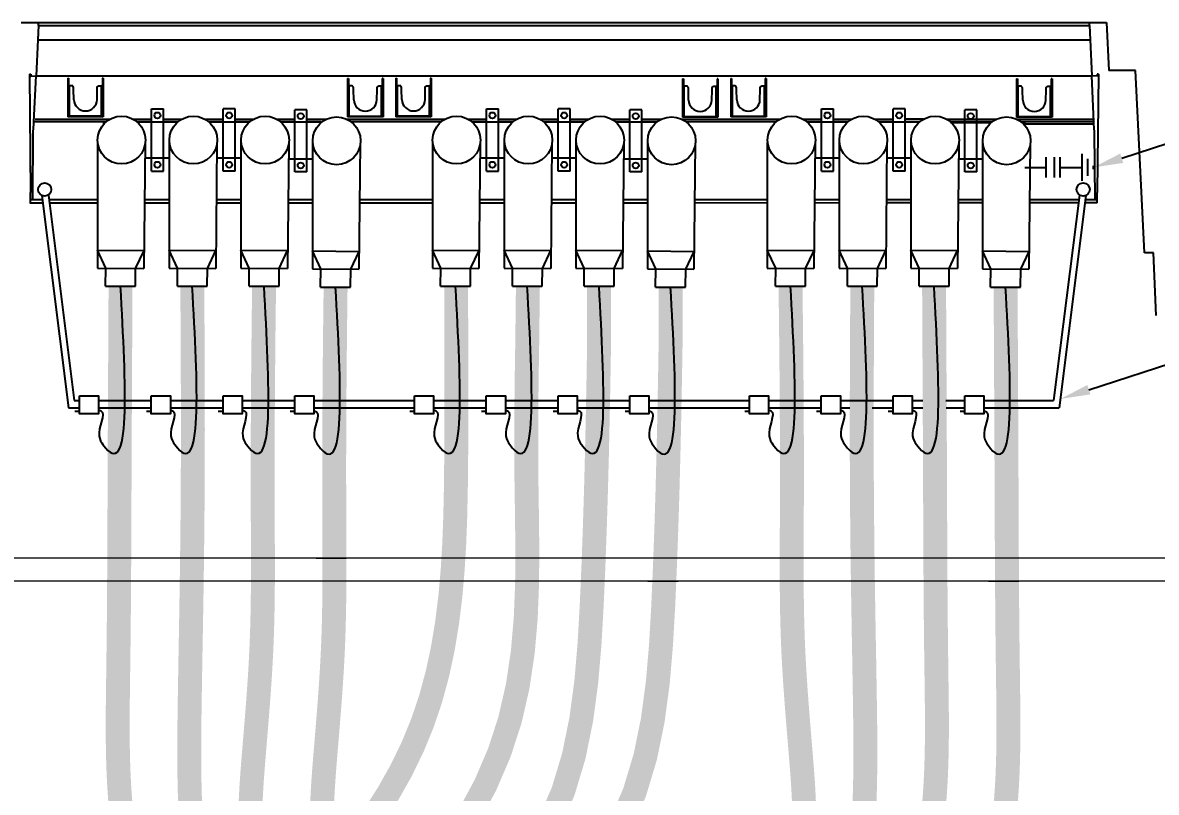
# Model space of a CAD drawing. Header units: feet. Extents: x -208 to 2089, y -974 to 342.
# Drawn here: x 1555.8 to 1650.6, y -535.2 to -470.8 of the extents above; entities that cross this region are included whole.
import ezdxf
from ezdxf import colors
from ezdxf.entities.mleader import LeaderData, LeaderLine
from ezdxf.math import Vec2, Vec3

# ---------------------------------------------------------------- set-up
doc = ezdxf.new("R2010")
doc.units = ezdxf.units.FT
doc.header["$MEASUREMENT"] = 0
for name, color, linetype in [('CABLE', 2, 'Continuous'), ('E-HVMV-EQUP', 91, 'Continuous'), ('EQUIPMENT', 6, 'Continuous'), ('TEXT', 1, 'Continuous')]:
    doc.layers.add(name, color=color, linetype=linetype)
doc.layers.add('CONDUIT', color=6, linetype='Continuous', lineweight=18)
doc.styles.add('NEI-A', font='arial.ttf', dxfattribs={"height": 0.1})

msp = doc.modelspace()

# ---------------------------------------------------------------- linework, layer by layer
at = {"layer": 'CABLE', "const_width": 2}
for points in [[(1563.97145, -492.8756), (1563.96516, -494.04308), (1563.95964, -495.07147), (1563.9548, -495.97694), (1563.95055, -496.77567), (1563.9468, -497.48384), (1563.94346, -498.11762), (1563.94045, -498.69319), (1563.93768, -499.22671), (1563.93507, -499.73221), (1563.93259, -500.21509), (1563.93023, -500.67858), (1563.92796, -501.12591), (1563.92578, -501.56034), (1563.92367, -501.98508), (1563.9216, -502.40339), (1563.91957, -502.8185), (1563.91757, -503.2331), (1563.91558, -503.64775), (1563.91361, -504.06243), (1563.91166, -504.47716), (1563.90973, -504.89193), (1563.90782, -505.30674), (1563.90594, -505.72161), (1563.90408, -506.13652), (1563.90224, -506.55148), (1563.90043, -506.96649), (1563.89864, -507.38155), (1563.89687, -507.79666), (1563.89512, -508.21182), (1563.8934, -508.62703), (1563.89169, -509.04229), (1563.89001, -509.4576), (1563.88834, -509.87296), (1563.88669, -510.28836), (1563.88504, -510.7038), (1563.88339, -511.11927), (1563.88174, -511.53476), (1563.88007, -511.95027), (1563.87839, -512.36579), (1563.87667, -512.78131), (1563.87493, -513.19683), (1563.87314, -513.61234), (1563.87131, -514.02783), (1563.86942, -514.44329), (1563.86747, -514.85871), (1563.86544, -515.27409), (1563.86334, -515.68942), (1563.86115, -516.10468), (1563.85886, -516.51987), (1563.85646, -516.93499), (1563.85396, -517.35001), (1563.85133, -517.76495), (1563.84858, -518.17978), (1563.84569, -518.59449), (1563.84266, -519.00909), (1563.83947, -519.42356), (1563.83613, -519.83789), (1563.83262, -520.25207), (1563.82893, -520.6661), (1563.82506, -521.07997), (1563.821, -521.49367), (1563.81674, -521.90719), (1563.81227, -522.32052), (1563.80759, -522.73365), (1563.80269, -523.14659), (1563.79761, -523.55933), (1563.79237, -523.97188), (1563.78702, -524.38425), (1563.78158, -524.79644), (1563.77609, -525.20848), (1563.77059, -525.62035), (1563.76511, -526.03208), (1563.75969, -526.44367), (1563.75446, -526.85516), (1563.74954, -527.2666), (1563.74506, -527.67802), (1563.74115, -528.08948), (1563.73793, -528.50101), (1563.73553, -528.91266), (1563.73409, -529.32447), (1563.73372, -529.73648), (1563.73458, -530.14875), (1563.73679, -530.56132), (1563.74051, -530.97424), (1563.74587, -531.38755), (1563.75301, -531.80131), (1563.76207, -532.21557), (1563.77319, -532.63036), (1563.78652, -533.04574), (1563.8022, -533.46174), (1563.82038, -533.87838), (1563.84121, -534.29571), (1563.86484, -534.71374), (1563.89141, -535.1325), (1563.92108, -535.55203), (1563.954, -535.97235), (1563.99032, -536.39346)], [(1569.97145, -492.8756), (1569.99344, -496.47008), (1570.00812, -499.62988), (1570.01626, -502.40561), (1570.01862, -504.84788), (1570.01597, -507.00726), (1570.00907, -508.93436), (1569.99868, -510.67978), (1569.98557, -512.2941), (1569.97044, -513.81961), (1569.95377, -515.26521), (1569.93597, -516.63152), (1569.91745, -517.91912), (1569.89862, -519.12862), (1569.8799, -520.26061), (1569.8617, -521.31569), (1569.84442, -522.29446), (1569.8284, -523.19905), (1569.81363, -524.03777), (1569.8, -524.8205), (1569.78742, -525.55707), (1569.77578, -526.25735), (1569.76499, -526.93119), (1569.75494, -527.58844), (1569.74555, -528.23897), (1569.73678, -528.89096), (1569.72899, -529.54588), (1569.72257, -530.20356), (1569.71795, -530.86379), (1569.71555, -531.5264), (1569.71578, -532.1912), (1569.71905, -532.85799), (1569.72579, -533.52658), (1569.73633, -534.19587), (1569.75064, -534.86105), (1569.76865, -535.5164), (1569.79024, -536.15619), (1569.81531, -536.7747)], [(1575.97145, -492.8756), (1575.92688, -496.53613), (1575.89473, -499.7405), (1575.87318, -502.53108), (1575.86042, -504.95022), (1575.85464, -507.04026), (1575.85402, -508.84357), (1575.85674, -510.40248), (1575.86099, -511.75936), (1575.86522, -512.95288), (1575.8689, -514.00695), (1575.87177, -514.94183), (1575.87359, -515.77776), (1575.87408, -516.53498), (1575.87299, -517.23374), (1575.87007, -517.89428), (1575.86505, -518.53684), (1575.85768, -519.17835), (1575.8477, -519.8224), (1575.83486, -520.46928), (1575.81891, -521.11926), (1575.79959, -521.77262), (1575.77665, -522.42965), (1575.74985, -523.09062), (1575.71891, -523.75581), (1575.68371, -524.42542), (1575.64449, -525.09933), (1575.60163, -525.77735), (1575.5555, -526.4593), (1575.50646, -527.14497), (1575.45488, -527.83418), (1575.40112, -528.52673), (1575.34556, -529.22243), (1575.28867, -529.92011), (1575.23137, -530.61467), (1575.17466, -531.30006), (1575.11959, -531.97021), (1575.06716, -532.61905), (1575.01841, -533.24053), (1574.97434, -533.82856), (1574.93599, -534.37709), (1574.90414, -534.88196), (1574.87867, -535.34668), (1574.85922, -535.77668), (1574.84542, -536.17736), (1574.83692, -536.55415)], [(1581.94972, -492.93594), (1581.90515, -496.59646), (1581.87299, -499.80084), (1581.85145, -502.59142), (1581.83869, -505.01055), (1581.83291, -507.10059), (1581.83229, -508.9039), (1581.83501, -510.46282), (1581.83926, -511.8197), (1581.84349, -513.01321), (1581.84717, -514.06729), (1581.85004, -515.00217), (1581.85186, -515.8381), (1581.85235, -516.59532), (1581.85126, -517.29408), (1581.84834, -517.95461), (1581.84332, -518.59718), (1581.83595, -519.23868), (1581.82597, -519.88273), (1581.81313, -520.52961), (1581.79718, -521.17959), (1581.77786, -521.83296), (1581.75492, -522.48998), (1581.72812, -523.15095), (1581.69718, -523.81614), (1581.66198, -524.48575), (1581.62276, -525.15966), (1581.5799, -525.83769), (1581.53377, -526.51963), (1581.48473, -527.20531), (1581.43315, -527.89452), (1581.37939, -528.58707), (1581.32383, -529.28276), (1581.26694, -529.98044), (1581.20963, -530.67501), (1581.15293, -531.3604), (1581.09786, -532.03055), (1581.04543, -532.67939), (1580.99668, -533.30086), (1580.95261, -533.88889), (1580.91426, -534.43742), (1580.88241, -534.94229), (1580.85694, -535.40702), (1580.83749, -535.83701), (1580.82369, -536.23769)], [(1592.02512, -492.8756), (1592.03491, -496.81583), (1592.04307, -498.98976), (1592.04796, -501.16689), (1592.04795, -503.34882), (1592.04141, -505.53717), (1592.0267, -507.73352), (1592.00072, -509.93858), (1591.95286, -512.14852), (1591.87012, -514.35804), (1591.73949, -516.56184), (1591.548, -518.75463), (1591.28263, -520.93112), (1590.93039, -523.08602), (1590.47829, -525.21403), (1589.91332, -527.30987), (1589.2225, -529.36823), (1588.39696, -531.38401), (1587.44162, -533.35271), (1586.36424, -535.26999), (1585.17261, -537.13146)], [(1598.02512, -492.8756), (1597.97185, -497.50911), (1597.92575, -500.37711), (1597.89401, -503.24988), (1597.88379, -506.12982), (1597.90227, -509.01932), (1597.94555, -511.91847), (1597.97803, -514.82087), (1597.95845, -517.71892), (1597.84558, -520.60506), (1597.59817, -523.47169), (1597.17496, -526.31124), (1596.5347, -529.11612), (1595.63793, -531.87829), (1594.47648, -534.5814), (1593.06904, -537.20203)], [(1603.97563, -492.8756), (1603.97563, -497.70566), (1603.92294, -500.77235), (1603.86386, -503.84812), (1603.79519, -506.9375), (1603.71374, -510.04503), (1603.61631, -513.17525), (1603.4997, -516.33269), (1603.36066, -519.52184), (1603.18091, -522.73545), (1602.90845, -525.93986), (1602.48668, -529.09784), (1601.859, -532.17212), (1600.9688, -535.12547), (1599.75947, -537.92064)], [(1609.95389, -492.93594), (1609.95389, -497.76599), (1609.90121, -500.83269), (1609.84213, -503.90845), (1609.77346, -506.99783), (1609.69201, -510.10536), (1609.59458, -513.23558), (1609.47797, -516.39302), (1609.33893, -519.58218), (1609.15918, -522.79578), (1608.88672, -526.0002), (1608.46495, -529.15817), (1607.83727, -532.23246), (1606.94707, -535.18581), (1605.73774, -537.98097)], [(1619.9798, -492.8756), (1620.02437, -496.53613), (1620.05652, -499.7405), (1620.07807, -502.53108), (1620.09083, -504.95022), (1620.09661, -507.04026), (1620.09723, -508.84357), (1620.09451, -510.40248), (1620.09026, -511.75936), (1620.08603, -512.95288), (1620.08235, -514.00695), (1620.07948, -514.94183), (1620.07766, -515.77776), (1620.07717, -516.53498), (1620.07826, -517.23374), (1620.08118, -517.89428), (1620.0862, -518.53684), (1620.09357, -519.17835), (1620.10355, -519.8224), (1620.11639, -520.46928), (1620.13234, -521.11926), (1620.15166, -521.77262), (1620.1746, -522.42965), (1620.2014, -523.09062), (1620.23234, -523.75581), (1620.26754, -524.42542), (1620.30676, -525.09933), (1620.34962, -525.77735), (1620.39575, -526.4593), (1620.44479, -527.14497), (1620.49637, -527.83418), (1620.55013, -528.52673), (1620.60569, -529.22243), (1620.66258, -529.92011), (1620.71988, -530.61467), (1620.77659, -531.30006), (1620.83166, -531.97021), (1620.88409, -532.61905), (1620.93284, -533.24053), (1620.97691, -533.82856), (1621.01526, -534.37709), (1621.04711, -534.88196), (1621.07258, -535.34668), (1621.09203, -535.77668), (1621.10583, -536.17736), (1621.11433, -536.55415)], [(1625.9798, -492.8756), (1625.95781, -496.47008), (1625.94313, -499.62988), (1625.93499, -502.40561), (1625.93263, -504.84788), (1625.93528, -507.00726), (1625.94218, -508.93436), (1625.95257, -510.67978), (1625.96568, -512.2941), (1625.98081, -513.81961), (1625.99748, -515.26521), (1626.01528, -516.63152), (1626.0338, -517.91912), (1626.05263, -519.12862), (1626.07135, -520.26061), (1626.08955, -521.31569), (1626.10683, -522.29446), (1626.12285, -523.19905), (1626.13762, -524.03777), (1626.15125, -524.8205), (1626.16383, -525.55707), (1626.17547, -526.25735), (1626.18626, -526.93119), (1626.19631, -527.58844), (1626.2057, -528.23897), (1626.21447, -528.89096), (1626.22226, -529.54588), (1626.22868, -530.20356), (1626.2333, -530.86379), (1626.2357, -531.5264), (1626.23547, -532.1912), (1626.2322, -532.85799), (1626.22546, -533.52658), (1626.21492, -534.19587), (1626.20061, -534.86105), (1626.1826, -535.5164), (1626.16101, -536.15619), (1626.13594, -536.7747)], [(1631.9798, -492.8756), (1631.98609, -494.04308), (1631.99161, -495.07147), (1631.99645, -495.97694), (1632.0007, -496.77567), (1632.00445, -497.48384), (1632.00779, -498.11762), (1632.0108, -498.69319), (1632.01357, -499.22671), (1632.01618, -499.73221), (1632.01866, -500.21509), (1632.02102, -500.67858), (1632.02329, -501.12591), (1632.02547, -501.56034), (1632.02758, -501.98508), (1632.02965, -502.40339), (1632.03168, -502.8185), (1632.03368, -503.2331), (1632.03567, -503.64775), (1632.03764, -504.06243), (1632.03959, -504.47716), (1632.04152, -504.89193), (1632.04343, -505.30674), (1632.04531, -505.72161), (1632.04717, -506.13652), (1632.04901, -506.55148), (1632.05082, -506.96649), (1632.05261, -507.38155), (1632.05438, -507.79666), (1632.05613, -508.21182), (1632.05785, -508.62703), (1632.05956, -509.04229), (1632.06124, -509.4576), (1632.06291, -509.87296), (1632.06456, -510.28836), (1632.06621, -510.7038), (1632.06786, -511.11927), (1632.06951, -511.53476), (1632.07118, -511.95027), (1632.07286, -512.36579), (1632.07458, -512.78131), (1632.07632, -513.19683), (1632.07811, -513.61234), (1632.07994, -514.02783), (1632.08183, -514.44329), (1632.08378, -514.85871), (1632.08581, -515.27409), (1632.08791, -515.68942), (1632.0901, -516.10468), (1632.09239, -516.51987), (1632.09479, -516.93499), (1632.09729, -517.35001), (1632.09992, -517.76495), (1632.10267, -518.17978), (1632.10556, -518.59449), (1632.10859, -519.00909), (1632.11178, -519.42356), (1632.11512, -519.83789), (1632.11863, -520.25207), (1632.12232, -520.6661), (1632.12619, -521.07997), (1632.13025, -521.49367), (1632.13451, -521.90719), (1632.13898, -522.32052), (1632.14366, -522.73365), (1632.14856, -523.14659), (1632.15364, -523.55933), (1632.15888, -523.97188), (1632.16423, -524.38425), (1632.16967, -524.79644), (1632.17516, -525.20848), (1632.18066, -525.62035), (1632.18614, -526.03208), (1632.19156, -526.44367), (1632.19679, -526.85516), (1632.20171, -527.2666), (1632.20619, -527.67802), (1632.2101, -528.08948), (1632.21332, -528.50101), (1632.21572, -528.91266), (1632.21716, -529.32447), (1632.21753, -529.73648), (1632.21667, -530.14875), (1632.21446, -530.56132), (1632.21074, -530.97424), (1632.20538, -531.38755), (1632.19825, -531.80131), (1632.18918, -532.21557), (1632.17806, -532.63036), (1632.16473, -533.04574), (1632.14905, -533.46174), (1632.13087, -533.87838), (1632.11004, -534.29571), (1632.08641, -534.71374), (1632.05984, -535.1325), (1632.03017, -535.55203), (1631.99725, -535.97235), (1631.96093, -536.39346)], [(1637.95807, -492.93594), (1637.96436, -494.10341), (1637.96988, -495.1318), (1637.97472, -496.03727), (1637.97897, -496.83601), (1637.98272, -497.54418), (1637.98605, -498.17796), (1637.98906, -498.75352), (1637.99184, -499.28704), (1637.99445, -499.79255), (1637.99693, -500.27542), (1637.99929, -500.73891), (1638.00156, -501.18625), (1638.00374, -501.62067), (1638.00585, -502.04542), (1638.00792, -502.46372), (1638.00995, -502.87883), (1638.01195, -503.29344), (1638.01394, -503.70808), (1638.01591, -504.12277), (1638.01786, -504.53749), (1638.01979, -504.95226), (1638.0217, -505.36708), (1638.02358, -505.78194), (1638.02544, -506.19685), (1638.02728, -506.61181), (1638.02909, -507.02682), (1638.03088, -507.44188), (1638.03265, -507.85699), (1638.0344, -508.27215), (1638.03612, -508.68736), (1638.03783, -509.10262), (1638.03951, -509.51793), (1638.04118, -509.93329), (1638.04283, -510.34869), (1638.04448, -510.76413), (1638.04613, -511.1796), (1638.04778, -511.59509), (1638.04945, -512.0106), (1638.05113, -512.42612), (1638.05285, -512.84164), (1638.05459, -513.25716), (1638.05638, -513.67267), (1638.05821, -514.08816), (1638.0601, -514.50362), (1638.06205, -514.91904), (1638.06408, -515.33442), (1638.06618, -515.74975), (1638.06837, -516.16501), (1638.07066, -516.58021), (1638.07306, -516.99532), (1638.07556, -517.41035), (1638.07819, -517.82528), (1638.08094, -518.24011), (1638.08383, -518.65483), (1638.08686, -519.06942), (1638.09005, -519.48389), (1638.09339, -519.89822), (1638.0969, -520.3124), (1638.10059, -520.72643), (1638.10446, -521.1403), (1638.10852, -521.554), (1638.11278, -521.96752), (1638.11725, -522.38085), (1638.12193, -522.79399), (1638.12683, -523.20692), (1638.13191, -523.61966), (1638.13715, -524.03221), (1638.1425, -524.44458), (1638.14794, -524.85678), (1638.15343, -525.26881), (1638.15893, -525.68069), (1638.16441, -526.09241), (1638.16983, -526.504), (1638.17506, -526.91549), (1638.17998, -527.32693), (1638.18446, -527.73835), (1638.18837, -528.14981), (1638.19159, -528.56134), (1638.19399, -528.97299), (1638.19543, -529.3848), (1638.1958, -529.79682), (1638.19494, -530.20909), (1638.19273, -530.62165), (1638.18901, -531.03457), (1638.18365, -531.44789), (1638.17651, -531.86165), (1638.16745, -532.2759), (1638.15633, -532.69069), (1638.143, -533.10607), (1638.12732, -533.52207), (1638.10914, -533.93872), (1638.08831, -534.35604), (1638.06468, -534.77407), (1638.03811, -535.19283), (1638.00844, -535.61236), (1637.97552, -536.03269), (1637.9392, -536.4538)]]:
    msp.add_lwpolyline(points, dxfattribs=at)
at = {"layer": 'CONDUIT'}
msp.add_lwpolyline([(1548.72991, -515.58963), (1653.30236, -515.58963), (1653.30236, -517.52662), (1548.72991, -517.52662)], close=True, dxfattribs=at)
for points in [[(1580.31577, -515.607), (1582.8463, -515.607)], [(1608.29151, -515.58823), (1610.82204, -515.58823)], [(1636.53545, -515.59709), (1639.06598, -515.59709)], [(1580.37529, -517.52079), (1582.90583, -517.52079)], [(1608.05577, -517.53249), (1610.5863, -517.53249)], [(1636.52505, -517.52975), (1639.05559, -517.52975)]]:
    msp.add_lwpolyline(points, dxfattribs=at)
at = {"layer": 'E-HVMV-EQUP'}
for p, q in [((1641.31577, -482.08093), (1641.31577, -483.78298)), ((1642.02623, -482.08093), (1642.02623, -483.78298)), ((1642.49987, -482.08093), (1642.49987, -483.78298)), ((1644.34318, -481.79522), (1644.34318, -484.0687)), ((1644.81682, -482.22149), (1644.81682, -483.64242)), ((1639.57657, -482.93196), (1641.31577, -482.93196)), ((1642.49987, -482.93196), (1644.34318, -482.93196)), ((1645.29046, -482.78986), (1645.29046, -483.07405))]:
    msp.add_line(p, q, dxfattribs=at)
at = {"layer": 'EQUIPMENT'}
for p, q in [((1555.67663, -470.82904), (1646.39612, -470.82904)), ((1557.09992, -471.06229), (1557.09992, -470.82904)), ((1644.97283, -471.06229), (1644.97283, -470.82904)), ((1646.39612, -470.82904), (1646.58289, -474.84242)), ((1557.09992, -471.06229), (1557.05316, -472.27585)), ((1557.09992, -471.06257), (1644.97284, -471.06257)), ((1644.97283, -471.06229), (1645.01959, -472.27585)), ((1557.05316, -472.27585), (1556.91344, -475.28596)), ((1557.05336, -472.27152), (1645.01964, -472.27697)), ((1645.01959, -472.27585), (1645.15931, -475.28596)), ((1556.35314, -475.12271), (1556.44666, -485.03955)), ((1556.35314, -475.12271), (1556.4699, -475.12271)), ((1556.4699, -475.12271), (1556.4699, -475.3092)), ((1556.4699, -475.3092), (1556.91344, -475.28596)), ((1556.72667, -479.11286), (1556.91344, -475.28596)), ((1556.91344, -475.28596), (1645.15931, -475.28596)), ((1559.55766, -475.47259), (1559.55738, -478.6927)), ((1559.55766, -475.47259), (1559.62766, -475.47231)), ((1559.62766, -475.47231), (1559.62766, -476.03233)), ((1562.45044, -475.47231), (1562.45044, -476.03233)), ((1562.52044, -475.47259), (1562.45044, -475.47231)), ((1562.52044, -475.47259), (1562.52044, -478.6927)), ((1582.95156, -475.49444), (1582.95129, -478.71456)), ((1582.95156, -475.49444), (1583.02157, -475.49416)), ((1583.02157, -475.49416), (1583.02157, -476.05418)), ((1585.84435, -475.49416), (1585.84435, -476.05418)), ((1585.91435, -475.49444), (1585.84435, -475.49416)), ((1585.91435, -475.49444), (1585.91435, -478.71456)), ((1586.97689, -475.4712), (1586.97661, -478.69132)), ((1586.97689, -475.4712), (1587.04689, -475.47092)), ((1587.04689, -475.47092), (1587.04689, -476.03094)), ((1589.86967, -475.47092), (1589.86967, -476.03094)), ((1589.93967, -475.4712), (1589.86967, -475.47092)), ((1589.93967, -475.4712), (1589.93967, -478.69132)), ((1610.95078, -475.51887), (1610.95051, -478.73899)), ((1610.95078, -475.51887), (1611.02078, -475.51859)), ((1611.02078, -475.51859), (1611.02078, -476.07861)), ((1613.84356, -475.51859), (1613.84356, -476.07861)), ((1613.91357, -475.51887), (1613.84356, -475.51859)), ((1613.91357, -475.51887), (1613.91357, -478.73899)), ((1614.9761, -475.49563), (1614.97583, -478.71575)), ((1614.9761, -475.49563), (1615.0461, -475.49535)), ((1615.0461, -475.49535), (1615.0461, -476.05537)), ((1617.86889, -475.49535), (1617.86889, -476.05537)), ((1617.93889, -475.49563), (1617.86889, -475.49535)), ((1617.93889, -475.49563), (1617.93889, -478.71575)), ((1638.87708, -475.51986), (1638.87681, -478.73997)), ((1638.87708, -475.51986), (1638.94708, -475.51958)), ((1638.94708, -475.51958), (1638.94708, -476.0796)), ((1641.76986, -475.51958), (1641.76986, -476.0796)), ((1641.83987, -475.51986), (1641.76986, -475.51958)), ((1641.83987, -475.51986), (1641.83987, -478.73997)), ((1645.34608, -479.11286), (1645.15931, -475.28596)), ((1645.60285, -475.3092), (1645.15931, -475.28596)), ((1645.71961, -475.12271), (1645.60285, -475.12271)), ((1645.60285, -475.12271), (1645.60285, -475.3092)), ((1645.71961, -475.12271), (1645.62609, -485.03955)), ((1648.82297, -474.8427), (1646.58289, -474.84242)), ((1649.56975, -490.07973), (1648.82297, -474.8427)), ((1559.62766, -476.03233), (1559.69738, -476.10233)), ((1559.90739, -476.10233), (1559.69738, -476.10233)), ((1559.69766, -476.12585), (1559.69738, -476.10233)), ((1559.69739, -478.64594), (1559.69766, -476.12585)), ((1559.97739, -476.12557), (1559.90739, -476.10233)), ((1560.02387, -476.17233), (1559.97739, -476.12557)), ((1560.04739, -476.24234), (1560.02387, -476.17233)), ((1560.04739, -476.42882), (1560.04739, -476.24234)), ((1560.07063, -477.26885), (1560.04739, -476.42882)), ((1562.00746, -477.26885), (1562.0307, -476.42882)), ((1562.0307, -476.24234), (1562.05422, -476.17233)), ((1562.0307, -476.42882), (1562.0307, -476.24234)), ((1562.05422, -476.17233), (1562.10071, -476.12557)), ((1562.10071, -476.12557), (1562.17071, -476.10233)), ((1562.17071, -476.10233), (1562.38072, -476.10233)), ((1562.38044, -476.12585), (1562.38072, -476.10233)), ((1562.38044, -478.64594), (1562.38044, -476.12585)), ((1562.45044, -476.03233), (1562.38072, -476.10233)), ((1583.02157, -476.05418), (1583.09129, -476.12418)), ((1583.3013, -476.12418), (1583.09129, -476.12418)), ((1583.09157, -476.1477), (1583.09129, -476.12418)), ((1583.0913, -478.66779), (1583.09157, -476.1477)), ((1583.3713, -476.14742), (1583.3013, -476.12418)), ((1583.41778, -476.19419), (1583.3713, -476.14742)), ((1583.4413, -476.26419), (1583.41778, -476.19419)), ((1583.4413, -476.45067), (1583.4413, -476.26419)), ((1583.46454, -477.2907), (1583.4413, -476.45067)), ((1585.40137, -477.2907), (1585.42461, -476.45067)), ((1585.42461, -476.26419), (1585.44813, -476.19419)), ((1585.42461, -476.45067), (1585.42461, -476.26419)), ((1585.44813, -476.19419), (1585.49461, -476.14742)), ((1585.49461, -476.14742), (1585.56462, -476.12418)), ((1585.56462, -476.12418), (1585.77462, -476.12418)), ((1585.77434, -476.1477), (1585.77462, -476.12418)), ((1585.77434, -478.66779), (1585.77434, -476.1477)), ((1585.84435, -476.05418), (1585.77462, -476.12418)), ((1587.04689, -476.03094), (1587.11661, -476.10094)), ((1587.32662, -476.10094), (1587.11661, -476.10094)), ((1587.11689, -476.12446), (1587.11661, -476.10094)), ((1587.11662, -478.64455), (1587.11689, -476.12446)), ((1587.39662, -476.12418), (1587.32662, -476.10094)), ((1587.4431, -476.17094), (1587.39662, -476.12418)), ((1587.46662, -476.24095), (1587.4431, -476.17094)), ((1587.46662, -476.42743), (1587.46662, -476.24095)), ((1587.48986, -477.26746), (1587.46662, -476.42743)), ((1589.42669, -477.26746), (1589.44993, -476.42743)), ((1589.44993, -476.24095), (1589.47346, -476.17094)), ((1589.44993, -476.42743), (1589.44993, -476.24095)), ((1589.47346, -476.17094), (1589.51994, -476.12418)), ((1589.51994, -476.12418), (1589.58994, -476.10094)), ((1589.58994, -476.10094), (1589.79995, -476.10094)), ((1589.79967, -476.12446), (1589.79995, -476.10094)), ((1589.79967, -478.64455), (1589.79967, -476.12446)), ((1589.86967, -476.03094), (1589.79995, -476.10094)), ((1611.02078, -476.07861), (1611.0905, -476.14861)), ((1611.30051, -476.14861), (1611.0905, -476.14861)), ((1611.09078, -476.17213), (1611.0905, -476.14861)), ((1611.09051, -478.69222), (1611.09078, -476.17213)), ((1611.37051, -476.17185), (1611.30051, -476.14861)), ((1611.417, -476.21862), (1611.37051, -476.17185)), ((1611.44052, -476.28862), (1611.417, -476.21862)), ((1611.44052, -476.4751), (1611.44052, -476.28862)), ((1611.46376, -477.31514), (1611.44052, -476.4751)), ((1613.40059, -477.31514), (1613.42383, -476.4751)), ((1613.42383, -476.28862), (1613.44735, -476.21862)), ((1613.42383, -476.4751), (1613.42383, -476.28862)), ((1613.44735, -476.21862), (1613.49383, -476.17185)), ((1613.49383, -476.17185), (1613.56383, -476.14861)), ((1613.56383, -476.14861), (1613.77384, -476.14861)), ((1613.77356, -476.17213), (1613.77384, -476.14861)), ((1613.77356, -478.69222), (1613.77356, -476.17213)), ((1613.84356, -476.07861), (1613.77384, -476.14861)), ((1615.0461, -476.05537), (1615.11583, -476.12537)), ((1615.32583, -476.12537), (1615.11583, -476.12537)), ((1615.11611, -476.14889), (1615.11583, -476.12537)), ((1615.11584, -478.66898), (1615.11611, -476.14889)), ((1615.39584, -476.14861), (1615.32583, -476.12537)), ((1615.44232, -476.19537), (1615.39584, -476.14861)), ((1615.46584, -476.26538), (1615.44232, -476.19537)), ((1615.46584, -476.45186), (1615.46584, -476.26538)), ((1615.48908, -477.29189), (1615.46584, -476.45186)), ((1617.42591, -477.29189), (1617.44915, -476.45186)), ((1617.44915, -476.26538), (1617.47267, -476.19537)), ((1617.44915, -476.45186), (1617.44915, -476.26538)), ((1617.47267, -476.19537), (1617.51915, -476.14861)), ((1617.51915, -476.14861), (1617.58916, -476.12537)), ((1617.58916, -476.12537), (1617.79916, -476.12537)), ((1617.79888, -476.14889), (1617.79916, -476.12537)), ((1617.79888, -478.66898), (1617.79888, -476.14889)), ((1617.86889, -476.05537), (1617.79916, -476.12537)), ((1638.94708, -476.0796), (1639.01681, -476.1496)), ((1639.22681, -476.1496), (1639.01681, -476.1496)), ((1639.01709, -476.17312), (1639.01681, -476.1496)), ((1639.01681, -478.69321), (1639.01709, -476.17312)), ((1639.29682, -476.17284), (1639.22681, -476.1496)), ((1639.3433, -476.2196), (1639.29682, -476.17284)), ((1639.36682, -476.2896), (1639.3433, -476.2196)), ((1639.36682, -476.47609), (1639.36682, -476.2896)), ((1639.39006, -477.31612), (1639.36682, -476.47609)), ((1641.32689, -477.31612), (1641.35013, -476.47609)), ((1641.35013, -476.2896), (1641.37365, -476.2196)), ((1641.35013, -476.47609), (1641.35013, -476.2896)), ((1641.37365, -476.2196), (1641.42013, -476.17284)), ((1641.42013, -476.17284), (1641.49013, -476.1496)), ((1641.49013, -476.1496), (1641.70014, -476.1496)), ((1641.69986, -476.17312), (1641.70014, -476.1496)), ((1641.69986, -478.69321), (1641.69986, -476.17312)), ((1641.76986, -476.0796), (1641.70014, -476.1496)), ((1566.55544, -483.24603), (1566.55544, -478.04603)), ((1566.55544, -478.04603), (1567.55544, -478.04603)), ((1567.55544, -483.24603), (1567.55544, -478.04603)), ((1573.55544, -478.04603), (1572.55544, -478.04603)), ((1572.55544, -483.24603), (1572.55544, -478.04603)), ((1573.55544, -483.24603), (1573.55544, -478.04603)), ((1579.53371, -478.10636), (1578.53371, -478.10636)), ((1578.53371, -483.30636), (1578.53371, -478.10636)), ((1579.53371, -483.30636), (1579.53371, -478.10636)), ((1594.55962, -483.24603), (1594.55962, -478.04603)), ((1594.55962, -478.04603), (1595.55962, -478.04603)), ((1595.55962, -483.24603), (1595.55962, -478.04603)), ((1601.55962, -478.04603), (1600.55962, -478.04603)), ((1600.55962, -483.24603), (1600.55962, -478.04603)), ((1601.55962, -483.24603), (1601.55962, -478.04603)), ((1607.53789, -478.10636), (1606.53789, -478.10636)), ((1606.53789, -483.30636), (1606.53789, -478.10636)), ((1607.53789, -483.30636), (1607.53789, -478.10636)), ((1622.56379, -483.24603), (1622.56379, -478.04603)), ((1622.56379, -478.04603), (1623.56379, -478.04603)), ((1623.56379, -483.24603), (1623.56379, -478.04603)), ((1629.56379, -478.04603), (1628.56379, -478.04603)), ((1628.56379, -483.24603), (1628.56379, -478.04603)), ((1629.56379, -483.24603), (1629.56379, -478.04603)), ((1635.54206, -478.10636), (1634.54206, -478.10636)), ((1634.54206, -483.30636), (1634.54206, -478.10636)), ((1635.54206, -483.30636), (1635.54206, -478.10636)), ((1556.67991, -479.95261), (1556.72836, -479.32287)), ((1556.72836, -479.32287), (1556.72667, -479.11286)), ((1562.77116, -479.11286), (1556.81991, -479.11286)), ((1556.84315, -478.90285), (1563.07496, -478.90285)), ((1559.69739, -478.64594), (1559.55738, -478.6927)), ((1562.52044, -478.6927), (1559.55738, -478.6927)), ((1562.38044, -478.64594), (1559.69739, -478.64594)), ((1562.38044, -478.64594), (1562.52044, -478.6927)), ((1565.03592, -478.90285), (1566.55544, -478.90285)), ((1566.55544, -479.11286), (1565.33973, -479.11286)), ((1567.55544, -478.90285), (1569.07496, -478.90285)), ((1568.77116, -479.11286), (1567.55544, -479.11286)), ((1571.03592, -478.90285), (1572.55544, -478.90285)), ((1572.55544, -479.11286), (1571.33973, -479.11286)), ((1573.55544, -478.90285), (1575.07496, -478.90285)), ((1574.77116, -479.11286), (1573.55544, -479.11286)), ((1577.01971, -478.90285), (1578.53371, -478.90285)), ((1578.53371, -479.11286), (1577.34232, -479.11286)), ((1579.49478, -478.90285), (1581.20421, -478.90285)), ((1580.73515, -479.11286), (1579.49478, -479.11286)), ((1582.80991, -478.90285), (1591.07914, -478.90285)), ((1583.0913, -478.66779), (1582.95129, -478.71456)), ((1585.91435, -478.71456), (1582.95129, -478.71456)), ((1585.77434, -478.66779), (1583.0913, -478.66779)), ((1590.77533, -479.11286), (1583.18417, -479.11286)), ((1585.77434, -478.66779), (1585.91435, -478.71456)), ((1587.11662, -478.64455), (1586.97661, -478.69132)), ((1589.93967, -478.69132), (1586.97661, -478.69132)), ((1589.79967, -478.64455), (1587.11662, -478.64455)), ((1589.79967, -478.64455), (1589.93967, -478.69132)), ((1593.0401, -478.90285), (1594.55962, -478.90285)), ((1594.55962, -479.11286), (1593.34391, -479.11286)), ((1595.55962, -478.90285), (1597.07914, -478.90285)), ((1596.77533, -479.11286), (1595.55962, -479.11286)), ((1599.0401, -478.90285), (1600.55962, -478.90285)), ((1600.55962, -479.11286), (1599.34391, -479.11286)), ((1601.55962, -478.90285), (1603.07914, -478.90285)), ((1602.77533, -479.11286), (1601.55962, -479.11286)), ((1605.02867, -478.90285), (1606.53789, -478.90285)), ((1606.53789, -479.11286), (1605.322, -479.11286)), ((1608.82955, -479.11286), (1607.51818, -479.11286)), ((1607.52534, -478.90285), (1609.16394, -478.90285)), ((1610.87412, -478.90285), (1619.08331, -478.90285)), ((1611.09051, -478.69222), (1610.95051, -478.73899)), ((1613.91357, -478.73899), (1610.95051, -478.73899)), ((1613.77356, -478.69222), (1611.09051, -478.69222)), ((1618.7795, -479.11286), (1611.22045, -479.11286)), ((1613.77356, -478.69222), (1613.91357, -478.73899)), ((1615.11584, -478.66898), (1614.97583, -478.71575)), ((1617.93889, -478.71575), (1614.97583, -478.71575)), ((1617.79888, -478.66898), (1615.11584, -478.66898)), ((1617.79888, -478.66898), (1617.93889, -478.71575)), ((1621.04427, -478.90285), (1622.56379, -478.90285)), ((1622.56379, -479.11286), (1621.34808, -479.11286)), ((1623.56379, -478.90285), (1625.08331, -478.90285)), ((1624.7795, -479.11286), (1623.56379, -479.11286)), ((1627.04427, -478.90285), (1628.56379, -478.90285)), ((1628.56379, -479.11286), (1627.34808, -479.11286)), ((1631.08331, -478.90285), (1629.56379, -478.90285)), ((1630.7795, -479.11286), (1629.56379, -479.11286)), ((1633.03568, -478.90285), (1637.15225, -478.90285)), ((1636.82732, -479.11286), (1633.30751, -479.11286)), ((1638.85618, -478.90285), (1645.36932, -478.90285)), ((1639.01681, -478.69321), (1638.87681, -478.73997)), ((1641.83987, -478.73997), (1638.87681, -478.73997)), ((1641.69986, -478.69321), (1639.01681, -478.69321)), ((1645.36932, -479.11286), (1639.20489, -479.11286)), ((1645.34608, -479.32287), (1639.56354, -479.32287)), ((1641.69986, -478.69321), (1641.83987, -478.73997)), ((1645.34439, -479.32287), (1645.34608, -479.11286)), ((1645.39284, -479.95261), (1645.34439, -479.32287)), ((1556.63343, -485.62281), (1556.67991, -479.95261)), ((1645.43932, -485.62281), (1645.39284, -479.95261)), ((1562.0322, -480.85603), (1562.0322, -491.35603)), ((1566.0322, -480.85603), (1565.92584, -491.39533)), ((1568.0322, -480.85603), (1568.0322, -491.35603)), ((1572.0322, -480.85603), (1571.92584, -491.39533)), ((1574.0322, -480.85603), (1574.0322, -491.35603)), ((1578.0322, -480.85603), (1577.92584, -491.39533)), ((1580.01047, -480.91637), (1580.01047, -491.41637)), ((1584.01047, -480.91637), (1583.90411, -491.45566)), ((1590.03638, -480.85603), (1590.03638, -491.35603)), ((1594.03638, -480.85603), (1593.93001, -491.39533)), ((1596.03638, -480.85603), (1596.03638, -491.35603)), ((1600.03638, -480.85603), (1599.93001, -491.39533)), ((1602.03638, -480.85603), (1602.03638, -491.35603)), ((1606.03638, -480.85603), (1605.93001, -491.39533)), ((1608.01465, -480.91637), (1608.01465, -491.41637)), ((1612.01465, -480.91637), (1611.90828, -491.45566)), ((1618.04055, -480.85603), (1618.04055, -491.35603)), ((1622.04055, -480.85603), (1621.93418, -491.39533)), ((1624.04055, -480.85603), (1624.04055, -491.35603)), ((1628.04055, -480.85603), (1627.93418, -491.39533)), ((1630.04055, -480.85603), (1630.04055, -491.35603)), ((1634.04055, -480.85603), (1633.93418, -491.39533)), ((1636.01882, -480.91637), (1636.01882, -491.41637)), ((1640.01882, -480.91637), (1639.91245, -491.45566)), ((1566.55544, -483.24603), (1567.55544, -483.24603)), ((1573.55544, -483.24603), (1572.55544, -483.24603)), ((1579.53371, -483.30636), (1578.53371, -483.30636)), ((1594.55962, -483.24603), (1595.55962, -483.24603)), ((1601.55962, -483.24603), (1600.55962, -483.24603)), ((1607.53789, -483.30636), (1606.53789, -483.30636)), ((1622.56379, -483.24603), (1623.56379, -483.24603)), ((1629.56379, -483.24603), (1628.56379, -483.24603)), ((1635.54206, -483.30636), (1634.54206, -483.30636)), ((1556.44705, -485.93398), (1556.44666, -485.03955)), ((1645.62647, -485.90284), (1645.62609, -485.03955)), ((1557.47975, -485.93353), (1556.40219, -485.934)), ((1556.41766, -485.62281), (1557.44073, -485.62281)), ((1557.39865, -485.28773), (1559.62908, -503.04862)), ((1557.93882, -485.24876), (1560.09782, -502.44079)), ((1557.98579, -485.62281), (1562.0322, -485.62281)), ((1562.0322, -485.93154), (1558.02478, -485.93329)), ((1568.0322, -485.92891), (1565.981, -485.92981)), ((1565.9841, -485.62281), (1568.0322, -485.62281)), ((1574.0322, -485.92629), (1571.98102, -485.92718)), ((1571.9841, -485.62281), (1574.0322, -485.62281)), ((1580.01047, -485.92411), (1577.9533, -485.92456)), ((1577.9841, -485.62281), (1580.01047, -485.62281)), ((1583.92362, -485.62281), (1590.02306, -485.62281)), ((1590.03638, -485.92191), (1583.92362, -485.92325)), ((1596.03638, -485.91929), (1593.98527, -485.92018)), ((1593.98827, -485.62281), (1596.03638, -485.62281)), ((1602.03638, -485.91666), (1599.98529, -485.91756)), ((1599.98827, -485.62281), (1602.03638, -485.62281)), ((1605.94784, -485.62281), (1608.01465, -485.62281)), ((1608.01465, -485.91186), (1605.97312, -485.91231)), ((1611.91077, -485.62281), (1618.04055, -485.62281)), ((1618.04055, -485.90966), (1611.91706, -485.911)), ((1624.04055, -485.90966), (1621.98954, -485.91056)), ((1621.99244, -485.62281), (1624.04055, -485.62281)), ((1630.04055, -485.90703), (1627.98956, -485.90793)), ((1627.99244, -485.62281), (1630.04055, -485.62281)), ((1636.01882, -485.90495), (1633.98957, -485.90531)), ((1633.99704, -485.62281), (1636.01882, -485.62281)), ((1639.91132, -485.62281), (1644.08696, -485.62281)), ((1644.05171, -485.90353), (1639.92403, -485.90426)), ((1644.05171, -485.90353), (1639.98959, -485.90531)), ((1644.13393, -485.24876), (1641.97493, -502.44079)), ((1644.6741, -485.28773), (1642.44367, -503.04862)), ((1645.62647, -485.90284), (1644.5968, -485.90329)), ((1644.63202, -485.62281), (1645.62635, -485.62281)), ((1562.0322, -489.85603), (1565.94098, -489.89548)), ((1562.73672, -491.36314), (1562.0322, -489.85603)), ((1565.23646, -491.38837), (1565.94098, -489.89548)), ((1568.0322, -489.85603), (1571.94098, -489.89548)), ((1568.73672, -491.36314), (1568.0322, -489.85603)), ((1571.23646, -491.38837), (1571.94098, -489.89548)), ((1574.0322, -489.85603), (1577.94098, -489.89548)), ((1574.73672, -491.36314), (1574.0322, -489.85603)), ((1577.23646, -491.38837), (1577.94098, -489.89548)), ((1580.01047, -489.91637), (1583.91925, -489.95581)), ((1580.71499, -491.42348), (1580.01047, -489.91637)), ((1590.03638, -489.85603), (1593.94515, -489.89548)), ((1590.74089, -491.36314), (1590.03638, -489.85603)), ((1593.24063, -491.38837), (1593.94515, -489.89548)), ((1596.03638, -489.85603), (1599.94515, -489.89548)), ((1596.74089, -491.36314), (1596.03638, -489.85603)), ((1599.24063, -491.38837), (1599.94515, -489.89548)), ((1602.03638, -489.85603), (1605.94515, -489.89548)), ((1602.74089, -491.36314), (1602.03638, -489.85603)), ((1605.24063, -491.38837), (1605.94515, -489.89548)), ((1608.01465, -489.91637), (1611.92342, -489.95581)), ((1608.71916, -491.42348), (1608.01465, -489.91637)), ((1618.04055, -489.85603), (1621.94932, -489.89548)), ((1618.74506, -491.36314), (1618.04055, -489.85603)), ((1621.24481, -491.38837), (1621.94932, -489.89548)), ((1624.04055, -489.85603), (1627.94932, -489.89548)), ((1624.74506, -491.36314), (1624.04055, -489.85603)), ((1627.24481, -491.38837), (1627.94932, -489.89548)), ((1630.04055, -489.85603), (1633.94932, -489.89548)), ((1630.74506, -491.36314), (1630.04055, -489.85603)), ((1633.24481, -491.38837), (1633.94932, -489.89548)), ((1636.01882, -489.91637), (1639.92759, -489.95581)), ((1636.72333, -491.42348), (1636.01882, -489.91637)), ((1583.21473, -491.4487), (1583.91925, -489.95581)), ((1611.2189, -491.4487), (1611.92342, -489.95581)), ((1639.22308, -491.4487), (1639.92759, -489.95581)), ((1650.31626, -490.07973), (1649.56975, -490.07973)), ((1650.45626, -493.34661), (1650.31626, -490.07973)), ((1562.0322, -491.35603), (1565.92584, -491.39533)), ((1562.72145, -492.8756), (1562.73672, -491.36314)), ((1565.22145, -492.8756), (1565.23646, -491.38837)), ((1568.0322, -491.35603), (1571.92584, -491.39533)), ((1568.72145, -492.8756), (1568.73672, -491.36314)), ((1571.22145, -492.8756), (1571.23646, -491.38837)), ((1574.0322, -491.35603), (1577.92584, -491.39533)), ((1574.72145, -492.8756), (1574.73672, -491.36314)), ((1577.22145, -492.8756), (1577.23646, -491.38837)), ((1580.01047, -491.41637), (1583.90411, -491.45566)), ((1580.69972, -492.93594), (1580.71499, -491.42348)), ((1583.19972, -492.93594), (1583.21473, -491.4487)), ((1590.03638, -491.35603), (1593.93001, -491.39533)), ((1590.72563, -492.8756), (1590.74089, -491.36314)), ((1593.22563, -492.8756), (1593.24063, -491.38837)), ((1596.03638, -491.35603), (1599.93001, -491.39533)), ((1596.72563, -492.8756), (1596.74089, -491.36314)), ((1599.22563, -492.8756), (1599.24063, -491.38837)), ((1602.03638, -491.35603), (1605.93001, -491.39533)), ((1602.72563, -492.8756), (1602.74089, -491.36314)), ((1605.22563, -492.8756), (1605.24063, -491.38837)), ((1608.01465, -491.41637), (1611.90828, -491.45566)), ((1608.70389, -492.93594), (1608.71916, -491.42348)), ((1611.20389, -492.93594), (1611.2189, -491.4487)), ((1618.04055, -491.35603), (1621.93418, -491.39533)), ((1618.7298, -492.8756), (1618.74506, -491.36314)), ((1621.2298, -492.8756), (1621.24481, -491.38837)), ((1624.04055, -491.35603), (1627.93418, -491.39533)), ((1624.7298, -492.8756), (1624.74506, -491.36314)), ((1627.2298, -492.8756), (1627.24481, -491.38837)), ((1630.04055, -491.35603), (1633.93418, -491.39533)), ((1630.7298, -492.8756), (1630.74506, -491.36314)), ((1633.2298, -492.8756), (1633.24481, -491.38837)), ((1636.01882, -491.41637), (1639.91245, -491.45566)), ((1636.70807, -492.93594), (1636.72333, -491.42348)), ((1639.20807, -492.93594), (1639.22308, -491.4487)), ((1562.72145, -492.8756), (1565.22145, -492.8756)), ((1568.72145, -492.8756), (1571.22145, -492.8756)), ((1574.72145, -492.8756), (1577.22145, -492.8756)), ((1580.69972, -492.93594), (1583.19972, -492.93594)), ((1590.72563, -492.8756), (1593.22563, -492.8756)), ((1596.72563, -492.8756), (1599.22563, -492.8756)), ((1602.72563, -492.8756), (1605.22563, -492.8756)), ((1608.70389, -492.93594), (1611.20389, -492.93594)), ((1618.7298, -492.8756), (1621.2298, -492.8756)), ((1624.7298, -492.8756), (1627.2298, -492.8756)), ((1630.7298, -492.8756), (1633.2298, -492.8756)), ((1636.70807, -492.93594), (1639.20807, -492.93594)), ((1650.55856, -495.32947), (1650.45626, -493.34661)), ((1559.62908, -503.04862), (1560.53784, -503.04862)), ((1560.09782, -502.44079), (1560.53784, -502.44079)), ((1562.13871, -502.44079), (1566.53784, -502.44079)), ((1562.13871, -503.04862), (1566.53784, -503.04862)), ((1568.13871, -502.44079), (1572.53784, -502.44079)), ((1568.13871, -503.04862), (1572.53784, -503.04862)), ((1574.13871, -502.44079), (1578.53784, -502.44079)), ((1574.13871, -503.04862), (1578.53784, -503.04862)), ((1580.13871, -502.44079), (1588.54202, -502.44079)), ((1580.13871, -503.04862), (1588.54202, -503.04862)), ((1590.14289, -502.44079), (1594.54202, -502.44079)), ((1590.14289, -503.04862), (1594.54202, -503.04862)), ((1596.14289, -502.44079), (1600.54202, -502.44079)), ((1596.14289, -503.04862), (1600.54202, -503.04862)), ((1602.14289, -502.44079), (1606.54202, -502.44079)), ((1602.14289, -503.04862), (1606.54202, -503.04862)), ((1608.14289, -502.44079), (1616.54619, -502.44079)), ((1608.14289, -503.04862), (1616.54619, -503.04862)), ((1618.14706, -502.44079), (1622.54619, -502.44079)), ((1618.14706, -503.04862), (1622.54619, -503.04862)), ((1624.14706, -502.44079), (1628.54619, -502.44079)), ((1624.14706, -503.04862), (1624.92742, -503.04862)), ((1626.79613, -503.04862), (1628.54619, -503.04862)), ((1630.14706, -502.44079), (1631.0323, -502.44079)), ((1630.14706, -503.04862), (1631.0425, -503.04862)), ((1632.95061, -502.44079), (1634.54619, -502.44079)), ((1632.98122, -503.04862), (1634.54619, -503.04862)), ((1636.14706, -502.44079), (1641.97493, -502.44079)), ((1636.14706, -503.04862), (1642.44367, -503.04862))]:
    msp.add_line(p, q, dxfattribs=at)
for points in [[(1562.73257, -479.14603), (1562.55544, -479.14603), (1562.55544, -479.32315)], [(1568.73257, -479.14603), (1565.37832, -479.14603)], [(1574.73257, -479.14603), (1571.37832, -479.14603)], [(1580.73515, -479.14603), (1577.38091, -479.14603)], [(1596.73674, -479.14603), (1593.38249, -479.14603)], [(1602.73674, -479.14603), (1599.38249, -479.14603)], [(1608.71483, -479.14603), (1605.36058, -479.14603)], [(1624.74091, -479.14603), (1621.38666, -479.14603)], [(1630.74091, -479.14603), (1627.38666, -479.14603)], [(1636.79958, -479.14603), (1633.35604, -479.14603)], [(1636.71918, -479.20636), (1633.36493, -479.20636)], [(1639.56379, -479.32315), (1639.56379, -479.14603), (1639.24452, -479.14603)], [(1566.04031, -482.14603), (1568.05544, -482.14603)], [(1572.04031, -482.14603), (1574.05544, -482.14603)], [(1578.01858, -482.20636), (1580.03371, -482.20636)], [(1594.04448, -482.14603), (1596.05962, -482.14603)], [(1600.04448, -482.14603), (1602.05962, -482.14603)], [(1606.02275, -482.20636), (1608.03789, -482.20636)], [(1622.04865, -482.14603), (1624.06379, -482.14603)], [(1628.04865, -482.14603), (1630.06379, -482.14603)], [(1634.02692, -482.20636), (1636.04206, -482.20636)]]:
    msp.add_lwpolyline(points, dxfattribs=at)
for points in [[(1560.53784, -502.02351), (1562.13871, -502.02351), (1562.13871, -503.53817), (1560.53784, -503.53817)], [(1566.53784, -502.02351), (1568.13871, -502.02351), (1568.13871, -503.53817), (1566.53784, -503.53817)], [(1572.53784, -502.02351), (1574.13871, -502.02351), (1574.13871, -503.53817), (1572.53784, -503.53817)], [(1578.53784, -502.02351), (1580.13871, -502.02351), (1580.13871, -503.53817), (1578.53784, -503.53817)], [(1588.54202, -502.02351), (1590.14289, -502.02351), (1590.14289, -503.53817), (1588.54202, -503.53817)], [(1594.54202, -502.02351), (1596.14289, -502.02351), (1596.14289, -503.53817), (1594.54202, -503.53817)], [(1600.54202, -502.02351), (1602.14289, -502.02351), (1602.14289, -503.53817), (1600.54202, -503.53817)], [(1606.54202, -502.02351), (1608.14289, -502.02351), (1608.14289, -503.53817), (1606.54202, -503.53817)], [(1616.54619, -502.02351), (1618.14706, -502.02351), (1618.14706, -503.53817), (1616.54619, -503.53817)], [(1622.54619, -502.02351), (1624.14706, -502.02351), (1624.14706, -503.53817), (1622.54619, -503.53817)], [(1628.54619, -502.02351), (1630.14706, -502.02351), (1630.14706, -503.53817), (1628.54619, -503.53817)], [(1634.54619, -502.02351), (1636.14706, -502.02351), (1636.14706, -503.53817), (1634.54619, -503.53817)]]:
    msp.add_lwpolyline(points, close=True, dxfattribs=at)
for centre, radius in [((1567.05544, -478.58415), 0.25), ((1573.05544, -478.58415), 0.25), ((1579.03371, -478.64448), 0.25), ((1595.05962, -478.58415), 0.25), ((1601.05962, -478.58415), 0.25), ((1607.03789, -478.64448), 0.25), ((1623.06379, -478.58415), 0.25), ((1629.06379, -478.58415), 0.25), ((1635.04206, -478.64448), 0.25), ((1564.05544, -480.64603), 2), ((1570.05544, -480.64603), 2), ((1576.05544, -480.64603), 2), ((1582.03371, -480.70636), 2), ((1592.05962, -480.64603), 2), ((1598.05962, -480.64603), 2), ((1604.05962, -480.64603), 2), ((1610.03789, -480.70636), 2), ((1620.06379, -480.64603), 2), ((1626.06379, -480.64603), 2), ((1632.06379, -480.64603), 2), ((1638.04206, -480.70636), 2), ((1567.05544, -482.7079), 0.25), ((1573.05544, -482.7079), 0.25), ((1579.03371, -482.76824), 0.25), ((1595.05962, -482.7079), 0.25), ((1601.05962, -482.7079), 0.25), ((1607.03789, -482.76824), 0.25), ((1623.06379, -482.7079), 0.25), ((1629.06379, -482.7079), 0.25), ((1635.04206, -482.76824), 0.25), ((1557.63415, -484.78889), 0.55163), ((1644.4386, -484.78889), 0.55163)]:
    msp.add_circle(centre, radius, dxfattribs=at)
for centre in [(1561.03905, -477.24154), (1584.43296, -477.26339), (1588.45828, -477.24015), (1612.43218, -477.28782), (1616.4575, -477.26458), (1640.35848, -477.28881)]:
    msp.add_arc(centre, 0.9688, 181.615638, 358.3677953, dxfattribs=at)
for points in [[(1562.13871, -503.2471), (1562.23027, -503.25366), (1562.85776, -503.39565), (1561.81785, -505.05907), (1564.90904, -509.90404), (1564.42716, -501.15211), (1563.97145, -492.8756)], [(1568.13871, -503.2471), (1568.23027, -503.25366), (1568.85776, -503.39565), (1567.81785, -505.05907), (1570.90904, -509.90404), (1570.42716, -501.15211), (1569.97145, -492.8756)], [(1574.13871, -503.2471), (1574.23027, -503.25366), (1574.85776, -503.39565), (1573.81785, -505.05907), (1576.90904, -509.90404), (1576.42716, -501.15211), (1575.97145, -492.8756)], [(1580.11698, -503.30744), (1580.20854, -503.31399), (1580.83603, -503.45599), (1579.79612, -505.11941), (1582.88731, -509.96438), (1582.40543, -501.21244), (1581.94972, -492.93594)], [(1590.14289, -503.2471), (1590.23444, -503.25366), (1590.86193, -503.39565), (1589.82202, -505.05907), (1592.91321, -509.90404), (1592.43133, -501.15211), (1591.97563, -492.8756)], [(1596.14289, -503.2471), (1596.23444, -503.25366), (1596.86193, -503.39565), (1595.82202, -505.05907), (1598.91321, -509.90404), (1598.43133, -501.15211), (1597.97563, -492.8756)], [(1602.14289, -503.2471), (1602.23444, -503.25366), (1602.86193, -503.39565), (1601.82202, -505.05907), (1604.91321, -509.90404), (1604.43133, -501.15211), (1603.97563, -492.8756)], [(1608.12116, -503.30744), (1608.21271, -503.31399), (1608.8402, -503.45599), (1607.80029, -505.11941), (1610.89148, -509.96438), (1610.4096, -501.21244), (1609.95389, -492.93594)], [(1618.14706, -503.2471), (1618.23862, -503.25366), (1618.86611, -503.39565), (1617.82619, -505.05907), (1620.91738, -509.90404), (1620.4355, -501.15211), (1619.9798, -492.8756)], [(1624.14706, -503.2471), (1624.23862, -503.25366), (1624.86611, -503.39565), (1623.82619, -505.05907), (1626.91738, -509.90404), (1626.4355, -501.15211), (1625.9798, -492.8756)], [(1630.14706, -503.2471), (1630.23862, -503.25366), (1630.86611, -503.39565), (1629.82619, -505.05907), (1632.91738, -509.90404), (1632.4355, -501.15211), (1631.9798, -492.8756)], [(1636.12533, -503.30744), (1636.21688, -503.31399), (1636.84438, -503.45599), (1635.80446, -505.11941), (1638.89565, -509.96438), (1638.41377, -501.21244), (1637.95807, -492.93594)]]:
    msp.add_open_spline(points, degree=3, knots=[1.92478552, 1.92478552, 1.92478552, 1.92478552, 2.22430804, 4.34550598, 5.11052586, 18.42842856, 18.42842856, 18.42842856, 18.42842856], dxfattribs=at)
for points in [[(1560.13954, -503.30598), (1560.27113, -503.31344), (1560.40272, -503.3209), (1560.53784, -503.32557)], [(1566.13954, -503.30598), (1566.27113, -503.31344), (1566.40272, -503.3209), (1566.53784, -503.32557)], [(1572.13954, -503.30598), (1572.27113, -503.31344), (1572.40272, -503.3209), (1572.53784, -503.32557)], [(1578.13954, -503.30598), (1578.27113, -503.31344), (1578.40272, -503.3209), (1578.53784, -503.32557)], [(1588.14371, -503.30598), (1588.2753, -503.31344), (1588.40689, -503.3209), (1588.54202, -503.32557)], [(1594.14371, -503.30598), (1594.2753, -503.31344), (1594.40689, -503.3209), (1594.54202, -503.32557)], [(1600.14371, -503.30598), (1600.2753, -503.31344), (1600.40689, -503.3209), (1600.54202, -503.32557)], [(1606.14371, -503.30598), (1606.2753, -503.31344), (1606.40689, -503.3209), (1606.54202, -503.32557)], [(1616.14789, -503.30598), (1616.27947, -503.31344), (1616.41106, -503.3209), (1616.54619, -503.32557)], [(1622.14789, -503.30598), (1622.27947, -503.31344), (1622.41106, -503.3209), (1622.54619, -503.32557)], [(1628.14789, -503.30598), (1628.27947, -503.31344), (1628.41106, -503.3209), (1628.54619, -503.32557)], [(1634.14789, -503.30598), (1634.27947, -503.31344), (1634.41106, -503.3209), (1634.54619, -503.32557)]]:
    msp.add_open_spline(points, degree=3, dxfattribs=at)

# ---------------------------------------------------------------- leaders
at = {"layer": 'TEXT'}
ml = msp.add_multileader_mtext('Standard', dxfattribs=at)
ml.set_content('SURGE ARRESTER', color=256, style='NEI-A')
ml.set_leader_properties()
ml.build(insert=Vec2(0, 0))
ml.multileader.update_dxf_attribs({"dogleg_length": 0.0625, "arrow_head_size": 2.5, "scale": 20})
ctx = ml.context
ctx.base_point, ctx.scale, ctx.char_height, ctx.arrow_head_size, ctx.landing_gap_size, ctx.plane_origin = Vec3(1662.76295, -477.66668), 20, 2, 2.5, 1.5, Vec3(1588.67494, -539.49758)
notes = []
notes.append((ctx, [(0, (1, 1, 0), (1661.51295, -477.66668), (1, 0), 1.25, [(0, [(1645.29046, -482.93899)], 0, [])])]))
ctx.mtext.insert, ctx.mtext.line_spacing_factor, ctx.mtext.flow_direction = Vec3(1664.26295, -476.64962), 0.9, 5
ml = msp.add_multileader_mtext('Standard', dxfattribs=at)
ml.set_content('7#8 COPPER CLAD STEEL STRANDED GROUND RING', color=256, style='NEI-A')
ml.set_leader_properties()
ml.build(insert=Vec2(0, 0))
ml.multileader.update_dxf_attribs({"dogleg_length": 0.0625, "arrow_head_size": 2.14436, "scale": 20})
ctx = ml.context
ctx.base_point, ctx.scale, ctx.char_height, ctx.arrow_head_size, ctx.landing_gap_size, ctx.plane_origin = Vec3(1079.78061, -491.31979), 20, 2, 2.14436, 1.28662, Vec3(1032.74096, -533.77717)
notes.append((ctx, [(0, (1, 1, 0), (1078.70843, -491.31979), (1, 0), 1.07218, [(0, [(1072.34055, -502.99793)], 0, [])])]))
ctx.mtext.insert, ctx.mtext.width, ctx.mtext.defined_height, ctx.mtext.line_spacing_factor, ctx.mtext.flow_direction = Vec3(1081.06723, -490.30274), 25.6320738, 4.77359, 0.9, 5
ml = msp.add_multileader_mtext('Standard', dxfattribs=at)
ml.set_content('JUNCTION BOX\\PGROUND BUS\\P(SEE PLAN VIEW\\PFOR ADDITIONAL \\PCONNECTIONS TO\\PGROUND BUS)', color=256, style='NEI-A')
ml.set_leader_properties()
ml.build(insert=Vec2(0, 0))
ml.multileader.update_dxf_attribs({"dogleg_length": 0.0625, "arrow_head_size": 2.5, "scale": 20})
ctx = ml.context
ctx.base_point, ctx.scale, ctx.char_height, ctx.arrow_head_size, ctx.landing_gap_size, ctx.plane_origin = Vec3(1658.79881, -497.42997), 20, 2, 2.5, 1.5, Vec3(1584.7108, -559.26088)
notes.append((ctx, [(0, (1, 1, 0), (1657.54881, -497.42997), (1, 0), 1.25, [(0, [(1642.53807, -502.29691)], 0, [])])]))
ctx.mtext.insert, ctx.mtext.line_spacing_factor, ctx.mtext.flow_direction = Vec3(1660.29881, -496.13598), 0.9, 5
for ctx, leaders in notes:
    for number, flags, end, landing, length, lines in leaders:
        leader = LeaderData()
        leader.index, (leader.has_last_leader_line, leader.has_dogleg_vector, leader.attachment_direction) = number, flags
        leader.last_leader_point, leader.dogleg_vector, leader.dogleg_length = Vec3(end), Vec3(landing), length
        for number, points, colour, breaks in lines:
            line = LeaderLine()
            line.index, line.vertices, line.color, line.breaks = number, Vec3.list(points), colors.encode_raw_color(colour), breaks
            leader.lines.append(line)
        ctx.leaders.append(leader)

doc.saveas('drawing.dxf')
